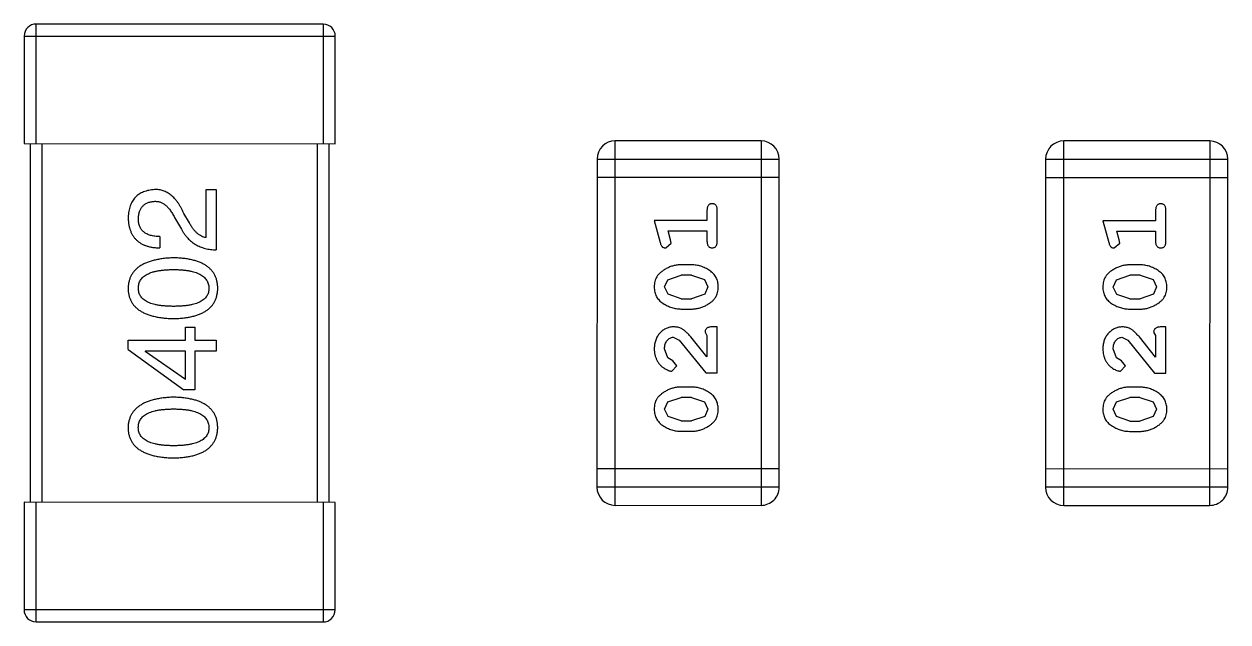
# Model space of a CAD drawing. Header units: inches. Extents: x -29 to 164, y -51 to 83.
# Drawn here: x 136.919 to 138.931, y 20.578 to 21.578 of the extents above; entities that cross this region are included whole.
import ezdxf

# ---------------------------------------------------------------- set-up
doc = ezdxf.new("R2010")
doc.units = ezdxf.units.IN
doc.header["$LTSCALE"] = 1.21
doc.header["$MEASUREMENT"] = 0
doc.layers.get('0').update_dxf_attribs({"linetype": 'CONTINUOUS'})

msp = doc.modelspace()

# ---------------------------------------------------------------- linework, layer by layer
at = {"color": 7, "linetype": 'Continuous'}
for p, q in [((136.9389, 21.3783), (136.9389, 21.5783)), ((137.4189, 21.5782), (136.9389, 21.5783)), ((137.4189, 21.5782), (137.4189, 21.3782)), ((136.9189, 21.5583), (136.9189, 21.3783)), ((136.9189, 21.5583), (137.4389, 21.5582)), ((137.4389, 21.3782), (137.4389, 21.5582)), ((136.9189, 21.3783), (137.4389, 21.3782)), ((136.9289, 21.3783), (136.9287, 20.7783)), ((136.9487, 20.7783), (136.9489, 21.3783)), ((137.4089, 21.3782), (137.4087, 20.7782)), ((137.4287, 20.7782), (137.4289, 21.3782)), ((137.9069, 20.7733), (137.907, 21.3829)), ((138.1508, 21.3828), (137.907, 21.3829)), ((138.1508, 21.3828), (138.1507, 20.7732)), ((138.6568, 20.7731), (138.6569, 21.3827)), ((138.9008, 21.3827), (138.6569, 21.3827)), ((138.9008, 21.3827), (138.9006, 20.7731)), ((137.8765, 21.3524), (137.8764, 20.8037)), ((137.8765, 21.3524), (138.1813, 21.3523)), ((138.1812, 20.8037), (138.1813, 21.3523)), ((138.6265, 21.3523), (138.6263, 20.8036)), ((138.6265, 21.3523), (138.9313, 21.3522)), ((138.9311, 20.8036), (138.9313, 21.3522)), ((138.1813, 21.3218), (137.8765, 21.3219)), ((138.6264, 21.3218), (138.9312, 21.3217)), ((137.2229, 21.221), (137.2229, 21.3014)), ((137.2229, 21.3014), (137.2401, 21.3014)), ((137.2401, 21.3014), (137.2401, 21.2005)), ((137.1704, 21.2547), (137.1819, 21.235)), ((137.195, 21.2456), (137.186, 21.2612)), ((138.0603, 21.2668), (138.0603, 21.2495)), ((138.0776, 21.2149), (138.0776, 21.2668)), ((138.8103, 21.2667), (138.8103, 21.2494)), ((138.8276, 21.2148), (138.8276, 21.2667)), ((137.9722, 21.2495), (137.9821, 21.2129)), ((138.0603, 21.2495), (137.9722, 21.2495)), ((138.7222, 21.2494), (138.7321, 21.2128)), ((138.8103, 21.2494), (138.7222, 21.2494)), ((137.1458, 21.2227), (137.1458, 21.2038)), ((137.9995, 21.2172), (137.9954, 21.2322)), ((137.9954, 21.2322), (138.0603, 21.2322)), ((138.0006, 21.2118), (137.9995, 21.2172)), ((138.0603, 21.2322), (138.0603, 21.2149)), ((138.7495, 21.2171), (138.7453, 21.2321)), ((138.7453, 21.2321), (138.8103, 21.2321)), ((138.7505, 21.2117), (138.7495, 21.2171)), ((138.8103, 21.2321), (138.8103, 21.2148)), ((137.9913, 21.2039), (138.0006, 21.2118)), ((138.7412, 21.2038), (138.7505, 21.2117)), ((138.0346, 21.1756), (138.0168, 21.1756)), ((138.7845, 21.1754), (138.7668, 21.1754)), ((137.9948, 21.1507), (138.0171, 21.1583)), ((138.0343, 21.1583), (138.0171, 21.1583)), ((138.0343, 21.1583), (138.0561, 21.151)), ((138.7448, 21.1506), (138.7671, 21.1581)), ((138.7843, 21.1581), (138.7671, 21.1581)), ((138.7843, 21.1581), (138.806, 21.1509)), ((137.9895, 21.1386), (137.9948, 21.1507)), ((137.9953, 21.1262), (137.9895, 21.1386)), ((138.0561, 21.151), (138.0619, 21.1387)), ((138.0619, 21.1387), (138.0566, 21.1266)), ((138.7395, 21.1384), (138.7448, 21.1506)), ((138.7453, 21.1261), (138.7395, 21.1384)), ((138.806, 21.1509), (138.8118, 21.1386)), ((138.8118, 21.1386), (138.8066, 21.1264)), ((138.0171, 21.1189), (137.9953, 21.1262)), ((138.0171, 21.1189), (138.0343, 21.1189)), ((138.0566, 21.1266), (138.0343, 21.1189)), ((138.7671, 21.1188), (138.7453, 21.1261)), ((138.7671, 21.1188), (138.7843, 21.1188)), ((138.8066, 21.1264), (138.7843, 21.1188)), ((138.0168, 21.1016), (138.0346, 21.1016)), ((138.7668, 21.1015), (138.7845, 21.1015)), ((137.1884, 21.0494), (137.1884, 21.0715)), ((137.1884, 21.0715), (137.204, 21.0715)), ((137.204, 21.0715), (137.204, 21.0494)), ((138.0776, 21.0717), (138.0697, 21.0717)), ((138.0776, 20.9946), (138.0776, 21.0717)), ((138.8276, 21.0716), (138.8197, 21.0716)), ((138.8275, 20.9945), (138.8276, 21.0716)), ((138.004, 21.0544), (138.0137, 21.0497)), ((138.0603, 21.0214), (138.0333, 21.055)), ((138.0572, 21.0631), (138.0603, 21.0576)), ((138.0603, 21.0576), (138.0603, 21.0214)), ((138.754, 21.0543), (138.7637, 21.0495)), ((138.8102, 21.0213), (138.7832, 21.0549)), ((138.8071, 21.063), (138.8103, 21.0575)), ((138.8103, 21.0575), (138.8102, 21.0213)), ((137.0925, 21.0338), (137.0925, 21.0494)), ((137.0925, 21.0494), (137.1884, 21.0494)), ((137.0925, 21.0338), (137.1859, 20.9666)), ((137.1212, 21.0313), (137.1212, 21.0305)), ((137.1884, 21.0313), (137.1212, 21.0313)), ((137.1884, 20.9838), (137.1884, 21.0313)), ((137.204, 21.0494), (137.2401, 21.0494)), ((137.204, 21.0313), (137.204, 20.9666)), ((137.2401, 21.0313), (137.204, 21.0313)), ((137.2401, 21.0494), (137.2401, 21.0313)), ((137.9949, 21.0201), (137.9895, 21.0349)), ((138.0137, 21.0497), (138.0587, 20.9946)), ((138.7448, 21.02), (138.7395, 21.0348)), ((138.7637, 21.0495), (138.8087, 20.9945)), ((137.1884, 20.9838), (137.1212, 21.0305)), ((138.0034, 21.0151), (137.9949, 21.0201)), ((138.0099, 21.0066), (138.0034, 21.0151)), ((138.7533, 21.015), (138.7448, 21.02)), ((138.7599, 21.0065), (138.7533, 21.015)), ((138.0015, 20.9978), (138.0099, 21.0066)), ((138.0587, 20.9946), (138.0776, 20.9946)), ((138.7515, 20.9977), (138.7599, 21.0065)), ((138.8087, 20.9945), (138.8275, 20.9945)), ((138.0345, 20.9711), (138.0168, 20.9711)), ((138.7845, 20.9709), (138.7668, 20.9709)), ((137.204, 20.9666), (137.1859, 20.9666)), ((137.9948, 20.9462), (138.0171, 20.9538)), ((138.0343, 20.9537), (138.0171, 20.9538)), ((138.0343, 20.9537), (138.056, 20.9465)), ((138.7447, 20.9461), (138.767, 20.9536)), ((138.7842, 20.9536), (138.767, 20.9536)), ((138.7842, 20.9536), (138.806, 20.9464)), ((137.9895, 20.934), (137.9948, 20.9462)), ((137.9953, 20.9217), (137.9895, 20.934)), ((138.056, 20.9465), (138.0618, 20.9342)), ((138.0618, 20.9342), (138.0566, 20.9221)), ((138.7394, 20.9339), (138.7447, 20.9461)), ((138.7452, 20.9216), (138.7394, 20.9339)), ((138.806, 20.9464), (138.8118, 20.9341)), ((138.8118, 20.9341), (138.8065, 20.9219)), ((138.0171, 20.9144), (137.9953, 20.9217)), ((138.0171, 20.9144), (138.0343, 20.9144)), ((138.0566, 20.9221), (138.0343, 20.9144)), ((138.767, 20.9143), (138.7452, 20.9216)), ((138.767, 20.9143), (138.7842, 20.9143)), ((138.8065, 20.9219), (138.7842, 20.9143)), ((138.0168, 20.8971), (138.0345, 20.8971)), ((138.7667, 20.897), (138.7845, 20.897)), ((138.1812, 20.8342), (137.8764, 20.8342)), ((138.9311, 20.834), (138.6263, 20.8341)), ((138.1812, 20.8037), (137.8764, 20.8037)), ((138.9311, 20.8036), (138.6263, 20.8036)), ((136.9187, 20.7783), (136.9187, 20.5983)), ((137.4387, 20.7782), (136.9187, 20.7783)), ((136.9387, 20.5783), (136.9387, 20.7783)), ((137.4187, 20.7782), (137.4187, 20.5782)), ((137.4387, 20.5982), (137.4387, 20.7782)), ((137.9069, 20.7733), (138.1507, 20.7732)), ((138.6568, 20.7731), (138.9006, 20.7731)), ((137.4387, 20.5982), (136.9187, 20.5983)), ((136.9387, 20.5783), (137.4187, 20.5782))]:
    msp.add_line(p, q, dxfattribs=at)
for centre, radius, start, end in [((136.9389, 21.5583), 0.02, 89.988, 179.988), ((137.4189, 21.5582), 0.02, 359.988, 89.988), ((137.907, 21.3524), 0.0305, 89.988, 179.988), ((138.1508, 21.3523), 0.0305, 359.988, 89.988), ((138.6569, 21.3523), 0.0305, 89.988, 179.988), ((138.9008, 21.3522), 0.0305, 359.988, 89.988), ((137.9069, 20.8037), 0.0305, 179.988, 269.988), ((138.1507, 20.8037), 0.0305, 269.988, 359.988), ((138.6568, 20.8036), 0.0305, 179.988, 269.988), ((138.9007, 20.8036), 0.0305, 269.988, 359.988), ((136.9387, 20.5983), 0.02, 179.988, 269.988), ((137.4187, 20.5982), 0.02, 269.988, 359.988)]:
    msp.add_arc(centre, radius, start, end, dxfattribs=at)
for points, knots in [([(137.1368, 21.3014), (137.1351, 21.3012), (137.1318, 21.301), (137.1271, 21.3002), (137.1226, 21.2991), (137.1184, 21.2976), (137.1145, 21.2958), (137.111, 21.2938), (137.1077, 21.2913), (137.1048, 21.2885), (137.1022, 21.2854), (137.0999, 21.282), (137.0979, 21.2782), (137.0961, 21.2742), (137.0948, 21.2697), (137.0937, 21.265), (137.0929, 21.2599), (137.0927, 21.2565), (137.0926, 21.2547)], [0, 0, 0, 0, 0.070688, 0.137741, 0.201612, 0.262778, 0.321223, 0.378455, 0.434411, 0.490146, 0.546362, 0.603392, 0.662208, 0.723401, 0.787372, 0.85442, 0.925153, 1, 1, 1, 1]), ([(137.186, 21.2612), (137.1852, 21.2629), (137.1837, 21.2662), (137.1812, 21.2709), (137.1786, 21.2753), (137.176, 21.2794), (137.1732, 21.2831), (137.1703, 21.2865), (137.1674, 21.2895), (137.1644, 21.2921), (137.1612, 21.2945), (137.158, 21.2965), (137.1547, 21.2982), (137.1513, 21.2996), (137.1478, 21.3005), (137.1442, 21.3012), (137.1406, 21.3015), (137.1381, 21.3014), (137.1368, 21.3014)], [0, 0, 0, 0, 0.082731, 0.161257, 0.236138, 0.307554, 0.375712, 0.440848, 0.502916, 0.562567, 0.619798, 0.675716, 0.73039, 0.78386, 0.837315, 0.890547, 0.944917, 1, 1, 1, 1]), ([(137.1098, 21.2522), (137.1098, 21.2533), (137.11, 21.2555), (137.1103, 21.2587), (137.1109, 21.2617), (137.1117, 21.2645), (137.1127, 21.267), (137.1138, 21.2694), (137.1152, 21.2716), (137.1167, 21.2736), (137.1185, 21.2753), (137.1204, 21.2768), (137.1225, 21.2782), (137.1249, 21.2793), (137.1274, 21.2802), (137.1301, 21.2809), (137.133, 21.2815), (137.135, 21.2816), (137.136, 21.2817)], [0, 0, 0, 0, 0.076112, 0.148436, 0.216883, 0.281466, 0.34298, 0.402356, 0.459881, 0.51546, 0.571111, 0.62658, 0.683162, 0.741007, 0.801404, 0.863825, 0.930544, 1, 1, 1, 1]), ([(137.136, 21.2817), (137.1368, 21.2818), (137.1384, 21.2818), (137.1408, 21.2817), (137.1432, 21.2813), (137.1456, 21.2807), (137.1479, 21.2798), (137.1501, 21.2787), (137.1523, 21.2774), (137.1545, 21.2757), (137.1567, 21.274), (137.1587, 21.2719), (137.1608, 21.2696), (137.1628, 21.2671), (137.1648, 21.2643), (137.1667, 21.2613), (137.1686, 21.2581), (137.1698, 21.2558), (137.1704, 21.2547)], [0, 0, 0, 0, 0.052237, 0.103888, 0.155485, 0.207395, 0.259864, 0.31356, 0.369176, 0.4266, 0.486836, 0.550048, 0.61567, 0.685271, 0.75824, 0.834614, 0.915635, 1, 1, 1, 1]), ([(138.069, 21.2778), (138.0684, 21.2778), (138.0672, 21.2777), (138.0655, 21.2772), (138.064, 21.2764), (138.0627, 21.2752), (138.0616, 21.2737), (138.0609, 21.2717), (138.0604, 21.2694), (138.0604, 21.2677), (138.0603, 21.2668)], [0, 0, 0, 0, 0.11517, 0.223509, 0.328254, 0.438012, 0.553651, 0.682263, 0.830856, 1, 1, 1, 1]), ([(138.0776, 21.2668), (138.0776, 21.2677), (138.0776, 21.2694), (138.0771, 21.2717), (138.0764, 21.2737), (138.0753, 21.2752), (138.074, 21.2764), (138.0725, 21.2772), (138.0708, 21.2777), (138.0696, 21.2778), (138.069, 21.2778)], [0, 0, 0, 0, 0.169012, 0.317488, 0.445429, 0.560977, 0.67065, 0.776666, 0.88492, 1, 1, 1, 1]), ([(138.819, 21.2777), (138.8183, 21.2777), (138.8172, 21.2776), (138.8155, 21.2771), (138.814, 21.2763), (138.8127, 21.2751), (138.8116, 21.2735), (138.8108, 21.2716), (138.8104, 21.2693), (138.8103, 21.2676), (138.8103, 21.2667)], [0, 0, 0, 0, 0.11517, 0.223509, 0.328254, 0.438012, 0.553651, 0.682263, 0.830856, 1, 1, 1, 1]), ([(138.8276, 21.2667), (138.8276, 21.2676), (138.8275, 21.2693), (138.8271, 21.2716), (138.8264, 21.2735), (138.8253, 21.2751), (138.8239, 21.2763), (138.8224, 21.2771), (138.8207, 21.2776), (138.8196, 21.2777), (138.819, 21.2777)], [0, 0, 0, 0, 0.169012, 0.317488, 0.445429, 0.560977, 0.67065, 0.776666, 0.88492, 1, 1, 1, 1]), ([(137.0926, 21.2547), (137.0927, 21.2526), (137.0929, 21.2487), (137.0937, 21.243), (137.0948, 21.2377), (137.0964, 21.2328), (137.0984, 21.2282), (137.1007, 21.2241), (137.1035, 21.2203), (137.1066, 21.2169), (137.1102, 21.2139), (137.1141, 21.2113), (137.1185, 21.2091), (137.1232, 21.2072), (137.1283, 21.2058), (137.1338, 21.2047), (137.1397, 21.2041), (137.1437, 21.2039), (137.1458, 21.2038)], [0, 0, 0, 0, 0.07282, 0.141057, 0.2062, 0.267672, 0.326735, 0.383519, 0.439188, 0.494454, 0.549628, 0.605958, 0.66397, 0.72402, 0.787502, 0.854127, 0.925065, 1, 1, 1, 1]), ([(137.1458, 21.2227), (137.1444, 21.2227), (137.1416, 21.2228), (137.1375, 21.2233), (137.1336, 21.2239), (137.1301, 21.2248), (137.1269, 21.2259), (137.1239, 21.2271), (137.1212, 21.2287), (137.1188, 21.2304), (137.1166, 21.2324), (137.1148, 21.2346), (137.1132, 21.237), (137.112, 21.2396), (137.111, 21.2425), (137.1103, 21.2455), (137.1099, 21.2488), (137.1098, 21.251), (137.1098, 21.2522)], [0, 0, 0, 0, 0.082594, 0.15978, 0.232961, 0.301462, 0.365595, 0.426678, 0.484662, 0.540809, 0.595146, 0.648401, 0.702272, 0.757102, 0.813447, 0.872233, 0.934055, 1, 1, 1, 1]), ([(137.1819, 21.235), (137.1827, 21.2336), (137.1842, 21.2309), (137.1867, 21.2271), (137.1894, 21.2235), (137.1923, 21.2202), (137.1953, 21.2171), (137.1985, 21.2144), (137.2019, 21.2118), (137.2054, 21.2095), (137.2092, 21.2075), (137.2131, 21.2057), (137.2172, 21.2042), (137.2214, 21.203), (137.2258, 21.2019), (137.2304, 21.2012), (137.2352, 21.2007), (137.2384, 21.2006), (137.2401, 21.2005)], [0, 0, 0, 0, 0.065828, 0.130094, 0.192451, 0.254037, 0.313974, 0.373757, 0.433048, 0.492243, 0.551902, 0.611758, 0.672678, 0.734814, 0.798569, 0.863693, 0.930488, 1, 1, 1, 1]), ([(137.2229, 21.221), (137.2216, 21.2213), (137.219, 21.2218), (137.2152, 21.2234), (137.2115, 21.2256), (137.208, 21.2284), (137.2045, 21.2318), (137.2012, 21.2359), (137.198, 21.2405), (137.196, 21.2439), (137.195, 21.2456)], [0, 0, 0, 0, 0.103034, 0.208166, 0.318255, 0.434664, 0.559728, 0.695394, 0.841708, 1, 1, 1, 1]), ([(137.9821, 21.2129), (137.9824, 21.2121), (137.9828, 21.2105), (137.9837, 21.2084), (137.9846, 21.2068), (137.9856, 21.2056), (137.9868, 21.2048), (137.9881, 21.2043), (137.9896, 21.2039), (137.9907, 21.2039), (137.9913, 21.2039)], [0, 0, 0, 0, 0.187321, 0.344927, 0.475328, 0.579604, 0.674244, 0.773631, 0.882025, 1, 1, 1, 1]), ([(138.0603, 21.2149), (138.0604, 21.214), (138.0604, 21.2123), (138.0609, 21.21), (138.0616, 21.208), (138.0627, 21.2065), (138.064, 21.2053), (138.0655, 21.2045), (138.0672, 21.204), (138.0684, 21.2039), (138.069, 21.2039)], [0, 0, 0, 0, 0.169102, 0.317658, 0.446239, 0.563118, 0.671828, 0.776546, 0.884858, 1, 1, 1, 1]), ([(138.069, 21.2039), (138.0696, 21.2039), (138.0708, 21.204), (138.0725, 21.2045), (138.074, 21.2053), (138.0753, 21.2065), (138.0764, 21.208), (138.0771, 21.21), (138.0776, 21.2123), (138.0776, 21.214), (138.0776, 21.2149)], [0, 0, 0, 0, 0.115051, 0.223278, 0.329269, 0.437893, 0.554681, 0.682591, 0.83103, 1, 1, 1, 1]), ([(138.7321, 21.2128), (138.7323, 21.212), (138.7328, 21.2104), (138.7336, 21.2083), (138.7346, 21.2067), (138.7356, 21.2055), (138.7368, 21.2047), (138.7381, 21.2042), (138.7396, 21.2038), (138.7407, 21.2038), (138.7412, 21.2038)], [0, 0, 0, 0, 0.187321, 0.344927, 0.475328, 0.579604, 0.674244, 0.773631, 0.882025, 1, 1, 1, 1]), ([(138.8103, 21.2148), (138.8103, 21.2139), (138.8103, 21.2122), (138.8108, 21.2099), (138.8116, 21.2079), (138.8126, 21.2063), (138.814, 21.2052), (138.8155, 21.2044), (138.8171, 21.2039), (138.8183, 21.2038), (138.8189, 21.2038)], [0, 0, 0, 0, 0.169102, 0.317658, 0.446239, 0.563118, 0.671828, 0.776546, 0.884858, 1, 1, 1, 1]), ([(138.8189, 21.2038), (138.8195, 21.2038), (138.8207, 21.2038), (138.8224, 21.2044), (138.8239, 21.2052), (138.8253, 21.2063), (138.8263, 21.2079), (138.8271, 21.2099), (138.8275, 21.2122), (138.8276, 21.2139), (138.8276, 21.2148)], [0, 0, 0, 0, 0.115051, 0.223278, 0.329269, 0.437893, 0.554681, 0.682591, 0.83103, 1, 1, 1, 1]), ([(137.1688, 21.1873), (137.1658, 21.1871), (137.1599, 21.1869), (137.1514, 21.186), (137.1435, 21.1848), (137.1362, 21.1833), (137.1294, 21.1814), (137.1232, 21.1791), (137.1175, 21.1765), (137.1124, 21.1735), (137.1079, 21.1701), (137.104, 21.1664), (137.1006, 21.1623), (137.0978, 21.1578), (137.0956, 21.153), (137.094, 21.1478), (137.0929, 21.1422), (137.0927, 21.1384), (137.0925, 21.1365)], [0, 0, 0, 0, 0.088475, 0.171606, 0.249595, 0.322626, 0.391327, 0.455765, 0.516374, 0.573675, 0.628522, 0.681161, 0.732559, 0.783563, 0.83504, 0.887639, 0.942585, 1, 1, 1, 1]), ([(137.2425, 21.1364), (137.2424, 21.1384), (137.2423, 21.1423), (137.2413, 21.1479), (137.2398, 21.1532), (137.2377, 21.1581), (137.2351, 21.1626), (137.2319, 21.1667), (137.2281, 21.1705), (137.2237, 21.1739), (137.2188, 21.1769), (137.2133, 21.1795), (137.2072, 21.1817), (137.2006, 21.1836), (137.1935, 21.1851), (137.1857, 21.1862), (137.1774, 21.187), (137.1717, 21.1872), (137.1688, 21.1873)], [0, 0, 0, 0, 0.059134, 0.115603, 0.169236, 0.221572, 0.273254, 0.32474, 0.377319, 0.431815, 0.488555, 0.548609, 0.612242, 0.680182, 0.75251, 0.829782, 0.91231, 1, 1, 1, 1]), ([(138.0168, 21.1756), (138.0158, 21.1755), (138.0136, 21.1755), (138.0104, 21.1752), (138.0073, 21.1747), (138.0042, 21.174), (138.0011, 21.1731), (137.9981, 21.172), (137.9952, 21.1707), (137.9923, 21.1692), (137.9896, 21.1676), (137.987, 21.166), (137.9847, 21.1643), (137.9826, 21.1626), (137.9807, 21.1609), (137.9791, 21.1592), (137.9776, 21.1575), (137.9761, 21.1551), (137.9745, 21.1519), (137.9732, 21.1478), (137.9724, 21.1432), (137.9723, 21.1401), (137.9722, 21.1384)], [0, 0, 0, 0, 0.049855, 0.099516, 0.148482, 0.19758, 0.246804, 0.296268, 0.346517, 0.397047, 0.446826, 0.49336, 0.537801, 0.579207, 0.617974, 0.654833, 0.689171, 0.722088, 0.786392, 0.853518, 0.924186, 1, 1, 1, 1]), ([(138.0792, 21.1387), (138.0792, 21.1401), (138.0791, 21.1429), (138.0784, 21.147), (138.0773, 21.1508), (138.0757, 21.1544), (138.0736, 21.1578), (138.0711, 21.1608), (138.0682, 21.1636), (138.0648, 21.1661), (138.0612, 21.1682), (138.0575, 21.1702), (138.0538, 21.1719), (138.05, 21.1732), (138.0462, 21.1742), (138.0424, 21.175), (138.0385, 21.1755), (138.0359, 21.1755), (138.0346, 21.1756)], [0, 0, 0, 0, 0.067217, 0.131051, 0.19272, 0.252824, 0.312745, 0.373449, 0.436041, 0.501494, 0.567761, 0.632087, 0.695096, 0.757109, 0.817993, 0.878657, 0.939311, 1, 1, 1, 1]), ([(138.7668, 21.1754), (138.7657, 21.1754), (138.7636, 21.1754), (138.7604, 21.1751), (138.7572, 21.1746), (138.7541, 21.1739), (138.7511, 21.173), (138.7481, 21.1719), (138.7451, 21.1706), (138.7422, 21.1691), (138.7395, 21.1675), (138.7369, 21.1658), (138.7346, 21.1642), (138.7325, 21.1625), (138.7307, 21.1608), (138.729, 21.1591), (138.7276, 21.1574), (138.726, 21.155), (138.7244, 21.1518), (138.7231, 21.1477), (138.7223, 21.1431), (138.7222, 21.1399), (138.7222, 21.1383)], [0, 0, 0, 0, 0.049855, 0.099516, 0.148482, 0.19758, 0.246804, 0.296268, 0.346517, 0.397047, 0.446826, 0.49336, 0.537801, 0.579207, 0.617974, 0.654833, 0.689171, 0.722088, 0.786392, 0.853518, 0.924186, 1, 1, 1, 1]), ([(138.8291, 21.1385), (138.8291, 21.14), (138.829, 21.1428), (138.8283, 21.1469), (138.8272, 21.1507), (138.8256, 21.1543), (138.8236, 21.1576), (138.8211, 21.1607), (138.8181, 21.1635), (138.8147, 21.1659), (138.8111, 21.1681), (138.8075, 21.1701), (138.8038, 21.1717), (138.8, 21.1731), (138.7962, 21.1741), (138.7923, 21.1749), (138.7885, 21.1754), (138.7858, 21.1754), (138.7845, 21.1754)], [0, 0, 0, 0, 0.067217, 0.131051, 0.19272, 0.252824, 0.312745, 0.373449, 0.436041, 0.501494, 0.567761, 0.632087, 0.695096, 0.757109, 0.817993, 0.878657, 0.939311, 1, 1, 1, 1]), ([(137.1098, 21.1364), (137.1098, 21.1377), (137.1099, 21.1402), (137.1106, 21.1437), (137.1117, 21.1471), (137.1134, 21.1501), (137.1155, 21.1529), (137.118, 21.1555), (137.1211, 21.1578), (137.1246, 21.1599), (137.1285, 21.1617), (137.1329, 21.1633), (137.1378, 21.1646), (137.1431, 21.1657), (137.1488, 21.1666), (137.1551, 21.1672), (137.1618, 21.1675), (137.1664, 21.1676), (137.1688, 21.1676)], [0, 0, 0, 0, 0.050604, 0.098688, 0.145699, 0.191791, 0.238625, 0.286717, 0.337546, 0.391814, 0.449755, 0.512106, 0.579685, 0.652048, 0.730262, 0.814146, 0.904281, 1, 1, 1, 1]), ([(137.1688, 21.1676), (137.1711, 21.1676), (137.1757, 21.1675), (137.1823, 21.1672), (137.1884, 21.1666), (137.1942, 21.1657), (137.1994, 21.1646), (137.2043, 21.1633), (137.2086, 21.1617), (137.2126, 21.1599), (137.2161, 21.1578), (137.2191, 21.1555), (137.2217, 21.1529), (137.2238, 21.1501), (137.2255, 21.147), (137.2268, 21.1437), (137.2276, 21.1401), (137.2277, 21.1377), (137.2278, 21.1364)], [0, 0, 0, 0, 0.094834, 0.184067, 0.267029, 0.344713, 0.417334, 0.484367, 0.546941, 0.604717, 0.65953, 0.710539, 0.759381, 0.806382, 0.853027, 0.900623, 0.949121, 1, 1, 1, 1]), ([(137.0925, 21.1365), (137.0926, 21.1345), (137.0928, 21.1306), (137.0938, 21.1249), (137.0954, 21.1197), (137.0975, 21.1148), (137.1002, 21.1103), (137.1036, 21.1061), (137.1075, 21.1024), (137.112, 21.099), (137.1171, 21.096), (137.1228, 21.0934), (137.129, 21.0912), (137.1359, 21.0893), (137.1433, 21.0878), (137.1512, 21.0867), (137.1598, 21.0859), (137.1657, 21.0857), (137.1688, 21.0856)], [0, 0, 0, 0, 0.057911, 0.113262, 0.165956, 0.217443, 0.268511, 0.319665, 0.372, 0.426129, 0.483365, 0.543779, 0.607756, 0.676562, 0.749704, 0.827713, 0.911177, 1, 1, 1, 1]), ([(137.1688, 21.1061), (137.1664, 21.1061), (137.1618, 21.1062), (137.1551, 21.1065), (137.1488, 21.1071), (137.1431, 21.1079), (137.1378, 21.109), (137.1329, 21.1103), (137.1285, 21.1118), (137.1246, 21.1136), (137.1211, 21.1156), (137.118, 21.1178), (137.1155, 21.1204), (137.1134, 21.1231), (137.1117, 21.1261), (137.1106, 21.1293), (137.1099, 21.1328), (137.1098, 21.1352), (137.1098, 21.1364)], [0, 0, 0, 0, 0.096452, 0.187278, 0.271765, 0.350519, 0.423437, 0.491321, 0.554011, 0.612224, 0.666281, 0.717003, 0.764884, 0.811423, 0.856783, 0.902993, 0.950236, 1, 1, 1, 1]), ([(137.2278, 21.1364), (137.2277, 21.1352), (137.2276, 21.1328), (137.227, 21.1293), (137.2258, 21.1261), (137.2241, 21.1231), (137.2221, 21.1203), (137.2195, 21.1178), (137.2165, 21.1156), (137.213, 21.1136), (137.209, 21.1118), (137.2046, 21.1102), (137.1998, 21.109), (137.1945, 21.1079), (137.1887, 21.1071), (137.1825, 21.1065), (137.1758, 21.1062), (137.1711, 21.1061), (137.1688, 21.1061)], [0, 0, 0, 0, 0.049766, 0.097012, 0.143225, 0.188786, 0.235079, 0.282962, 0.333687, 0.387747, 0.445963, 0.508657, 0.576545, 0.649868, 0.72822, 0.812712, 0.903543, 1, 1, 1, 1]), ([(137.1688, 21.0856), (137.1717, 21.0857), (137.1774, 21.0859), (137.1857, 21.0867), (137.1934, 21.0878), (137.2006, 21.0893), (137.2072, 21.0912), (137.2132, 21.0934), (137.2188, 21.096), (137.2237, 21.099), (137.2281, 21.1024), (137.2318, 21.1061), (137.2351, 21.1103), (137.2377, 21.1148), (137.2398, 21.1197), (137.2413, 21.1249), (137.2423, 21.1305), (137.2424, 21.1344), (137.2425, 21.1364)], [0, 0, 0, 0, 0.087693, 0.170223, 0.247496, 0.319826, 0.387768, 0.451403, 0.511459, 0.568358, 0.622671, 0.675251, 0.726739, 0.778422, 0.830759, 0.884394, 0.940865, 1, 1, 1, 1]), ([(137.9722, 21.1384), (137.9723, 21.137), (137.9723, 21.1342), (137.973, 21.1301), (137.9742, 21.1263), (137.9757, 21.1227), (137.9778, 21.1194), (137.9803, 21.1163), (137.9833, 21.1136), (137.9867, 21.1111), (137.9903, 21.1089), (137.994, 21.107), (137.9977, 21.1053), (138.0014, 21.104), (138.0052, 21.1029), (138.0091, 21.1022), (138.0129, 21.1017), (138.0155, 21.1017), (138.0168, 21.1016)], [0, 0, 0, 0, 0.06692, 0.130834, 0.19258, 0.252759, 0.312631, 0.373411, 0.436359, 0.501894, 0.568244, 0.632472, 0.69556, 0.757163, 0.818592, 0.878885, 0.939235, 1, 1, 1, 1]), ([(138.0346, 21.1016), (138.0356, 21.1016), (138.0378, 21.1017), (138.0409, 21.102), (138.0441, 21.1025), (138.0472, 21.1032), (138.0502, 21.104), (138.0532, 21.1052), (138.0562, 21.1064), (138.0591, 21.1079), (138.0618, 21.1095), (138.0643, 21.1111), (138.0666, 21.1128), (138.0688, 21.1144), (138.0706, 21.1161), (138.0723, 21.1178), (138.0737, 21.1195), (138.0753, 21.1219), (138.0769, 21.1251), (138.0782, 21.1293), (138.0791, 21.1338), (138.0791, 21.137), (138.0792, 21.1387)], [0, 0, 0, 0, 0.049886, 0.09882, 0.148132, 0.19689, 0.246038, 0.295176, 0.345305, 0.395692, 0.445312, 0.491875, 0.535813, 0.577009, 0.616081, 0.652689, 0.687585, 0.720206, 0.785062, 0.85223, 0.923759, 1, 1, 1, 1]), ([(138.7222, 21.1383), (138.7222, 21.1369), (138.7223, 21.1341), (138.723, 21.13), (138.7241, 21.1262), (138.7257, 21.1226), (138.7278, 21.1193), (138.7303, 21.1162), (138.7332, 21.1134), (138.7366, 21.111), (138.7402, 21.1088), (138.7439, 21.1068), (138.7476, 21.1052), (138.7514, 21.1039), (138.7552, 21.1028), (138.759, 21.1021), (138.7629, 21.1016), (138.7655, 21.1015), (138.7668, 21.1015)], [0, 0, 0, 0, 0.06692, 0.130834, 0.19258, 0.252759, 0.312631, 0.373411, 0.436359, 0.501894, 0.568244, 0.632472, 0.69556, 0.757163, 0.818592, 0.878885, 0.939235, 1, 1, 1, 1]), ([(138.7845, 21.1015), (138.7856, 21.1015), (138.7877, 21.1016), (138.7909, 21.1019), (138.794, 21.1023), (138.7971, 21.1031), (138.8002, 21.1039), (138.8032, 21.1051), (138.8061, 21.1063), (138.809, 21.1078), (138.8117, 21.1094), (138.8143, 21.111), (138.8166, 21.1126), (138.8187, 21.1143), (138.8206, 21.116), (138.8222, 21.1177), (138.8237, 21.1194), (138.8253, 21.1218), (138.8269, 21.1249), (138.8282, 21.1291), (138.829, 21.1337), (138.8291, 21.1369), (138.8291, 21.1385)], [0, 0, 0, 0, 0.049886, 0.09882, 0.148132, 0.19689, 0.246038, 0.295176, 0.345305, 0.395692, 0.445312, 0.491875, 0.535813, 0.577009, 0.616081, 0.652689, 0.687585, 0.720206, 0.785062, 0.85223, 0.923759, 1, 1, 1, 1]), ([(138.005, 21.0717), (138.0039, 21.0717), (138.0017, 21.0716), (137.9984, 21.0712), (137.9953, 21.0703), (137.9923, 21.0692), (137.9895, 21.0678), (137.9868, 21.066), (137.9842, 21.0639), (137.9817, 21.0615), (137.9795, 21.0588), (137.9775, 21.056), (137.9759, 21.0529), (137.9745, 21.0497), (137.9735, 21.0463), (137.9727, 21.0427), (137.9723, 21.039), (137.9722, 21.0364), (137.9722, 21.0351)], [0, 0, 0, 0, 0.060981, 0.120256, 0.178148, 0.236115, 0.293993, 0.352864, 0.413358, 0.476056, 0.539296, 0.602396, 0.665116, 0.728325, 0.792919, 0.859317, 0.928302, 1, 1, 1, 1]), ([(138.0333, 21.055), (138.0325, 21.0559), (138.031, 21.0575), (138.0288, 21.0599), (138.0267, 21.062), (138.0247, 21.0639), (138.0228, 21.0655), (138.021, 21.0669), (138.0194, 21.068), (138.0174, 21.0691), (138.0148, 21.0702), (138.0116, 21.0711), (138.0083, 21.0716), (138.0061, 21.0717), (138.005, 21.0717)], [0, 0, 0, 0, 0.103002, 0.197728, 0.285279, 0.365235, 0.437224, 0.502446, 0.560545, 0.611446, 0.707576, 0.80349, 0.900532, 1, 1, 1, 1]), ([(138.0697, 21.0717), (138.0687, 21.0717), (138.0667, 21.0717), (138.064, 21.0712), (138.0617, 21.0706), (138.06, 21.0695), (138.0587, 21.0682), (138.0578, 21.0667), (138.0572, 21.0649), (138.0572, 21.0637), (138.0572, 21.0631)], [0, 0, 0, 0, 0.1844, 0.34094, 0.473574, 0.586824, 0.690029, 0.789175, 0.890445, 1, 1, 1, 1]), ([(138.7549, 21.0716), (138.7538, 21.0716), (138.7516, 21.0715), (138.7484, 21.0711), (138.7453, 21.0702), (138.7423, 21.0691), (138.7394, 21.0676), (138.7367, 21.0659), (138.7341, 21.0637), (138.7317, 21.0614), (138.7295, 21.0587), (138.7275, 21.0559), (138.7258, 21.0528), (138.7245, 21.0496), (138.7235, 21.0462), (138.7227, 21.0426), (138.7222, 21.0388), (138.7222, 21.0363), (138.7222, 21.035)], [0, 0, 0, 0, 0.060981, 0.120256, 0.178148, 0.236115, 0.293993, 0.352864, 0.413358, 0.476056, 0.539296, 0.602396, 0.665116, 0.728325, 0.792919, 0.859317, 0.928302, 1, 1, 1, 1]), ([(138.7832, 21.0549), (138.7824, 21.0557), (138.781, 21.0574), (138.7787, 21.0598), (138.7766, 21.0619), (138.7746, 21.0638), (138.7728, 21.0654), (138.771, 21.0667), (138.7694, 21.0679), (138.7673, 21.069), (138.7648, 21.0701), (138.7616, 21.071), (138.7583, 21.0715), (138.7561, 21.0716), (138.7549, 21.0716)], [0, 0, 0, 0, 0.103002, 0.197728, 0.285279, 0.365235, 0.437224, 0.502446, 0.560545, 0.611446, 0.707576, 0.80349, 0.900532, 1, 1, 1, 1]), ([(138.8197, 21.0716), (138.8186, 21.0716), (138.8167, 21.0715), (138.8139, 21.0711), (138.8117, 21.0704), (138.81, 21.0694), (138.8087, 21.0681), (138.8078, 21.0665), (138.8072, 21.0648), (138.8071, 21.0636), (138.8071, 21.063)], [0, 0, 0, 0, 0.1844, 0.34094, 0.473574, 0.586824, 0.690029, 0.789175, 0.890445, 1, 1, 1, 1]), ([(137.9895, 21.0349), (137.9895, 21.0364), (137.9896, 21.039), (137.9905, 21.0429), (137.9919, 21.0462), (137.9938, 21.0491), (137.996, 21.0514), (137.9985, 21.0532), (138.0012, 21.0542), (138.0031, 21.0544), (138.004, 21.0544)], [0, 0, 0, 0, 0.156344, 0.299348, 0.4327, 0.561, 0.682299, 0.791883, 0.89611, 1, 1, 1, 1]), ([(138.7395, 21.0348), (138.7395, 21.0362), (138.7396, 21.0389), (138.7404, 21.0427), (138.7418, 21.0461), (138.7437, 21.049), (138.746, 21.0513), (138.7485, 21.0531), (138.7512, 21.0541), (138.7531, 21.0542), (138.754, 21.0543)], [0, 0, 0, 0, 0.156344, 0.299348, 0.4327, 0.561, 0.682299, 0.791883, 0.89611, 1, 1, 1, 1]), ([(137.9722, 21.0351), (137.9723, 21.0334), (137.9724, 21.03), (137.9732, 21.0251), (137.9747, 21.0203), (137.9766, 21.0158), (137.9791, 21.0117), (137.9819, 21.008), (137.9852, 21.0049), (137.9888, 21.0024), (137.9923, 21.0004), (137.9956, 20.999), (137.9987, 20.998), (138.0006, 20.9979), (138.0015, 20.9978)], [0, 0, 0, 0, 0.098286, 0.193983, 0.289056, 0.384352, 0.477435, 0.566197, 0.652355, 0.737986, 0.818188, 0.887401, 0.94802, 1, 1, 1, 1]), ([(138.7222, 21.035), (138.7222, 21.0333), (138.7223, 21.0299), (138.7232, 21.025), (138.7246, 21.0202), (138.7266, 21.0157), (138.729, 21.0116), (138.7319, 21.0079), (138.7351, 21.0048), (138.7387, 21.0023), (138.7423, 21.0003), (138.7456, 20.9988), (138.7486, 20.9979), (138.7506, 20.9978), (138.7515, 20.9977)], [0, 0, 0, 0, 0.098286, 0.193983, 0.289056, 0.384352, 0.477435, 0.566197, 0.652355, 0.737986, 0.818188, 0.887401, 0.94802, 1, 1, 1, 1]), ([(138.0168, 20.9711), (138.0157, 20.971), (138.0136, 20.971), (138.0104, 20.9707), (138.0073, 20.9702), (138.0041, 20.9695), (138.0011, 20.9686), (137.9981, 20.9675), (137.9951, 20.9662), (137.9922, 20.9647), (137.9895, 20.9631), (137.987, 20.9615), (137.9846, 20.9598), (137.9825, 20.9581), (137.9807, 20.9564), (137.979, 20.9547), (137.9776, 20.953), (137.976, 20.9506), (137.9744, 20.9474), (137.9731, 20.9433), (137.9723, 20.9387), (137.9722, 20.9356), (137.9722, 20.9339)], [0, 0, 0, 0, 0.049855, 0.099516, 0.148482, 0.19758, 0.246804, 0.296268, 0.346517, 0.397047, 0.446826, 0.49336, 0.537801, 0.579207, 0.617974, 0.654833, 0.689171, 0.722088, 0.786392, 0.853518, 0.924186, 1, 1, 1, 1]), ([(138.0792, 20.9341), (138.0791, 20.9356), (138.079, 20.9384), (138.0783, 20.9425), (138.0772, 20.9463), (138.0756, 20.9499), (138.0736, 20.9532), (138.0711, 20.9563), (138.0681, 20.9591), (138.0647, 20.9615), (138.0611, 20.9637), (138.0575, 20.9657), (138.0538, 20.9673), (138.05, 20.9687), (138.0462, 20.9697), (138.0423, 20.9705), (138.0385, 20.971), (138.0358, 20.971), (138.0345, 20.9711)], [0, 0, 0, 0, 0.067217, 0.131051, 0.19272, 0.252824, 0.312745, 0.373449, 0.436041, 0.501494, 0.567761, 0.632087, 0.695096, 0.757109, 0.817993, 0.878657, 0.939311, 1, 1, 1, 1]), ([(138.7668, 20.9709), (138.7657, 20.9709), (138.7635, 20.9709), (138.7603, 20.9706), (138.7572, 20.9701), (138.7541, 20.9694), (138.7511, 20.9685), (138.748, 20.9673), (138.7451, 20.9661), (138.7422, 20.9646), (138.7395, 20.963), (138.7369, 20.9613), (138.7346, 20.9597), (138.7325, 20.958), (138.7306, 20.9563), (138.729, 20.9546), (138.7276, 20.9529), (138.726, 20.9505), (138.7244, 20.9473), (138.7231, 20.9431), (138.7223, 20.9386), (138.7222, 20.9354), (138.7221, 20.9338)], [0, 0, 0, 0, 0.049855, 0.099516, 0.148482, 0.19758, 0.246804, 0.296268, 0.346517, 0.397047, 0.446826, 0.49336, 0.537801, 0.579207, 0.617974, 0.654833, 0.689171, 0.722088, 0.786392, 0.853518, 0.924186, 1, 1, 1, 1]), ([(138.8291, 20.934), (138.8291, 20.9355), (138.829, 20.9383), (138.8283, 20.9424), (138.8272, 20.9462), (138.8256, 20.9498), (138.8235, 20.9531), (138.821, 20.9562), (138.8181, 20.959), (138.8147, 20.9614), (138.8111, 20.9636), (138.8074, 20.9656), (138.8037, 20.9672), (138.8, 20.9686), (138.7961, 20.9696), (138.7923, 20.9704), (138.7884, 20.9708), (138.7858, 20.9709), (138.7845, 20.9709)], [0, 0, 0, 0, 0.067217, 0.131051, 0.19272, 0.252824, 0.312745, 0.373449, 0.436041, 0.501494, 0.567761, 0.632087, 0.695096, 0.757109, 0.817993, 0.878657, 0.939311, 1, 1, 1, 1]), ([(137.1687, 20.9541), (137.1657, 20.954), (137.1599, 20.9537), (137.1514, 20.9529), (137.1435, 20.9517), (137.1361, 20.9501), (137.1293, 20.9482), (137.1231, 20.946), (137.1175, 20.9433), (137.1124, 20.9403), (137.1079, 20.9369), (137.1039, 20.9332), (137.1005, 20.9291), (137.0978, 20.9247), (137.0956, 20.9198), (137.0939, 20.9146), (137.0928, 20.9091), (137.0926, 20.9053), (137.0925, 20.9033)], [0, 0, 0, 0, 0.088475, 0.171606, 0.249595, 0.322626, 0.391327, 0.455765, 0.516374, 0.573675, 0.628522, 0.681161, 0.732559, 0.783563, 0.83504, 0.887639, 0.942585, 1, 1, 1, 1]), ([(137.2425, 20.9033), (137.2424, 20.9053), (137.2422, 20.9091), (137.2413, 20.9148), (137.2398, 20.92), (137.2377, 20.9249), (137.235, 20.9294), (137.2318, 20.9336), (137.228, 20.9373), (137.2236, 20.9407), (137.2187, 20.9437), (137.2132, 20.9463), (137.2072, 20.9485), (137.2006, 20.9504), (137.1934, 20.9519), (137.1857, 20.953), (137.1774, 20.9538), (137.1717, 20.954), (137.1687, 20.9541)], [0, 0, 0, 0, 0.059134, 0.115603, 0.169236, 0.221572, 0.273254, 0.32474, 0.377319, 0.431815, 0.488555, 0.548609, 0.612242, 0.680182, 0.75251, 0.829782, 0.91231, 1, 1, 1, 1]), ([(137.1097, 20.9033), (137.1098, 20.9046), (137.1099, 20.907), (137.1105, 20.9106), (137.1117, 20.9139), (137.1133, 20.917), (137.1154, 20.9198), (137.118, 20.9224), (137.121, 20.9247), (137.1245, 20.9268), (137.1285, 20.9286), (137.1329, 20.9302), (137.1377, 20.9315), (137.143, 20.9326), (137.1488, 20.9334), (137.155, 20.934), (137.1617, 20.9344), (137.1663, 20.9344), (137.1687, 20.9344)], [0, 0, 0, 0, 0.050604, 0.098688, 0.145699, 0.191791, 0.238625, 0.286717, 0.337546, 0.391814, 0.449755, 0.512106, 0.579685, 0.652048, 0.730262, 0.814146, 0.904281, 1, 1, 1, 1]), ([(137.1687, 20.9344), (137.1711, 20.9344), (137.1756, 20.9344), (137.1822, 20.934), (137.1884, 20.9334), (137.1941, 20.9326), (137.1994, 20.9315), (137.2042, 20.9301), (137.2086, 20.9286), (137.2125, 20.9267), (137.216, 20.9247), (137.2191, 20.9223), (137.2217, 20.9198), (137.2238, 20.917), (137.2255, 20.9139), (137.2267, 20.9106), (137.2275, 20.907), (137.2277, 20.9045), (137.2277, 20.9033)], [0, 0, 0, 0, 0.094834, 0.184067, 0.267029, 0.344713, 0.417334, 0.484367, 0.546941, 0.604717, 0.65953, 0.710539, 0.759381, 0.806382, 0.853027, 0.900623, 0.949121, 1, 1, 1, 1]), ([(137.9722, 20.9339), (137.9722, 20.9325), (137.9723, 20.9297), (137.973, 20.9256), (137.9741, 20.9218), (137.9757, 20.9182), (137.9778, 20.9149), (137.9803, 20.9118), (137.9832, 20.909), (137.9866, 20.9066), (137.9902, 20.9044), (137.9939, 20.9025), (137.9976, 20.9008), (138.0014, 20.8995), (138.0052, 20.8984), (138.009, 20.8977), (138.0129, 20.8972), (138.0155, 20.8971), (138.0168, 20.8971)], [0, 0, 0, 0, 0.06692, 0.130834, 0.19258, 0.252759, 0.312631, 0.373411, 0.436359, 0.501894, 0.568244, 0.632472, 0.69556, 0.757163, 0.818592, 0.878885, 0.939235, 1, 1, 1, 1]), ([(138.0345, 20.8971), (138.0356, 20.8971), (138.0377, 20.8972), (138.0409, 20.8975), (138.044, 20.898), (138.0471, 20.8987), (138.0502, 20.8995), (138.0532, 20.9007), (138.0561, 20.9019), (138.059, 20.9034), (138.0617, 20.905), (138.0643, 20.9066), (138.0666, 20.9082), (138.0687, 20.9099), (138.0706, 20.9116), (138.0722, 20.9133), (138.0737, 20.915), (138.0753, 20.9174), (138.0769, 20.9206), (138.0782, 20.9248), (138.079, 20.9293), (138.0791, 20.9325), (138.0792, 20.9341)], [0, 0, 0, 0, 0.049886, 0.09882, 0.148132, 0.19689, 0.246038, 0.295176, 0.345305, 0.395692, 0.445312, 0.491875, 0.535813, 0.577009, 0.616081, 0.652689, 0.687585, 0.720206, 0.785062, 0.85223, 0.923759, 1, 1, 1, 1]), ([(138.7221, 20.9338), (138.7222, 20.9324), (138.7222, 20.9296), (138.723, 20.9255), (138.7241, 20.9216), (138.7257, 20.9181), (138.7277, 20.9148), (138.7302, 20.9117), (138.7332, 20.9089), (138.7366, 20.9065), (138.7402, 20.9043), (138.7439, 20.9023), (138.7476, 20.9007), (138.7513, 20.8993), (138.7551, 20.8983), (138.759, 20.8975), (138.7628, 20.8971), (138.7654, 20.897), (138.7667, 20.897)], [0, 0, 0, 0, 0.06692, 0.130834, 0.19258, 0.252759, 0.312631, 0.373411, 0.436359, 0.501894, 0.568244, 0.632472, 0.69556, 0.757163, 0.818592, 0.878885, 0.939235, 1, 1, 1, 1]), ([(138.7845, 20.897), (138.7856, 20.897), (138.7877, 20.897), (138.7909, 20.8974), (138.794, 20.8978), (138.7971, 20.8985), (138.8001, 20.8994), (138.8031, 20.9005), (138.8061, 20.9018), (138.809, 20.9033), (138.8117, 20.9048), (138.8142, 20.9065), (138.8166, 20.9081), (138.8187, 20.9098), (138.8205, 20.9115), (138.8222, 20.9132), (138.8236, 20.9149), (138.8252, 20.9173), (138.8268, 20.9204), (138.8281, 20.9246), (138.829, 20.9292), (138.8291, 20.9324), (138.8291, 20.934)], [0, 0, 0, 0, 0.049886, 0.09882, 0.148132, 0.19689, 0.246038, 0.295176, 0.345305, 0.395692, 0.445312, 0.491875, 0.535813, 0.577009, 0.616081, 0.652689, 0.687585, 0.720206, 0.785062, 0.85223, 0.923759, 1, 1, 1, 1]), ([(137.0925, 20.9033), (137.0926, 20.9013), (137.0928, 20.8974), (137.0937, 20.8918), (137.0953, 20.8865), (137.0974, 20.8816), (137.1002, 20.8771), (137.1035, 20.873), (137.1075, 20.8692), (137.112, 20.8659), (137.1171, 20.8629), (137.1227, 20.8603), (137.129, 20.858), (137.1358, 20.8562), (137.1432, 20.8546), (137.1512, 20.8535), (137.1598, 20.8528), (137.1657, 20.8526), (137.1687, 20.8525)], [0, 0, 0, 0, 0.057911, 0.113262, 0.165956, 0.217443, 0.268511, 0.319665, 0.372, 0.426129, 0.483365, 0.543779, 0.607756, 0.676562, 0.749704, 0.827713, 0.911177, 1, 1, 1, 1]), ([(137.1687, 20.873), (137.1663, 20.873), (137.1617, 20.873), (137.155, 20.8734), (137.1488, 20.874), (137.143, 20.8748), (137.1377, 20.8759), (137.1328, 20.8771), (137.1284, 20.8787), (137.1245, 20.8805), (137.121, 20.8825), (137.118, 20.8847), (137.1154, 20.8872), (137.1133, 20.89), (137.1117, 20.893), (137.1105, 20.8962), (137.1098, 20.8997), (137.1098, 20.9021), (137.1097, 20.9033)], [0, 0, 0, 0, 0.096452, 0.187278, 0.271765, 0.350519, 0.423437, 0.491321, 0.554011, 0.612224, 0.666281, 0.717003, 0.764884, 0.811423, 0.856783, 0.902993, 0.950236, 1, 1, 1, 1]), ([(137.1687, 20.8525), (137.1717, 20.8526), (137.1774, 20.8528), (137.1857, 20.8535), (137.1934, 20.8546), (137.2006, 20.8561), (137.2072, 20.858), (137.2132, 20.8603), (137.2187, 20.8628), (137.2236, 20.8659), (137.228, 20.8692), (137.2318, 20.873), (137.235, 20.8771), (137.2377, 20.8816), (137.2397, 20.8865), (137.2413, 20.8918), (137.2422, 20.8974), (137.2424, 20.9013), (137.2425, 20.9033)], [0, 0, 0, 0, 0.087693, 0.170223, 0.247496, 0.319826, 0.387768, 0.451403, 0.511459, 0.568358, 0.622671, 0.675251, 0.726739, 0.778422, 0.830759, 0.884394, 0.940865, 1, 1, 1, 1]), ([(137.2277, 20.9033), (137.2277, 20.902), (137.2276, 20.8997), (137.2269, 20.8962), (137.2258, 20.8929), (137.2241, 20.89), (137.222, 20.8872), (137.2194, 20.8847), (137.2164, 20.8824), (137.2129, 20.8804), (137.209, 20.8786), (137.2046, 20.8771), (137.1997, 20.8759), (137.1944, 20.8747), (137.1886, 20.874), (137.1824, 20.8734), (137.1757, 20.873), (137.1711, 20.873), (137.1687, 20.873)], [0, 0, 0, 0, 0.049766, 0.097012, 0.143225, 0.188786, 0.235079, 0.282962, 0.333687, 0.387747, 0.445963, 0.508657, 0.576545, 0.649868, 0.72822, 0.812712, 0.903543, 1, 1, 1, 1])]:
    msp.add_open_spline(points, degree=3, knots=knots, dxfattribs=at)

doc.saveas('drawing.dxf')
